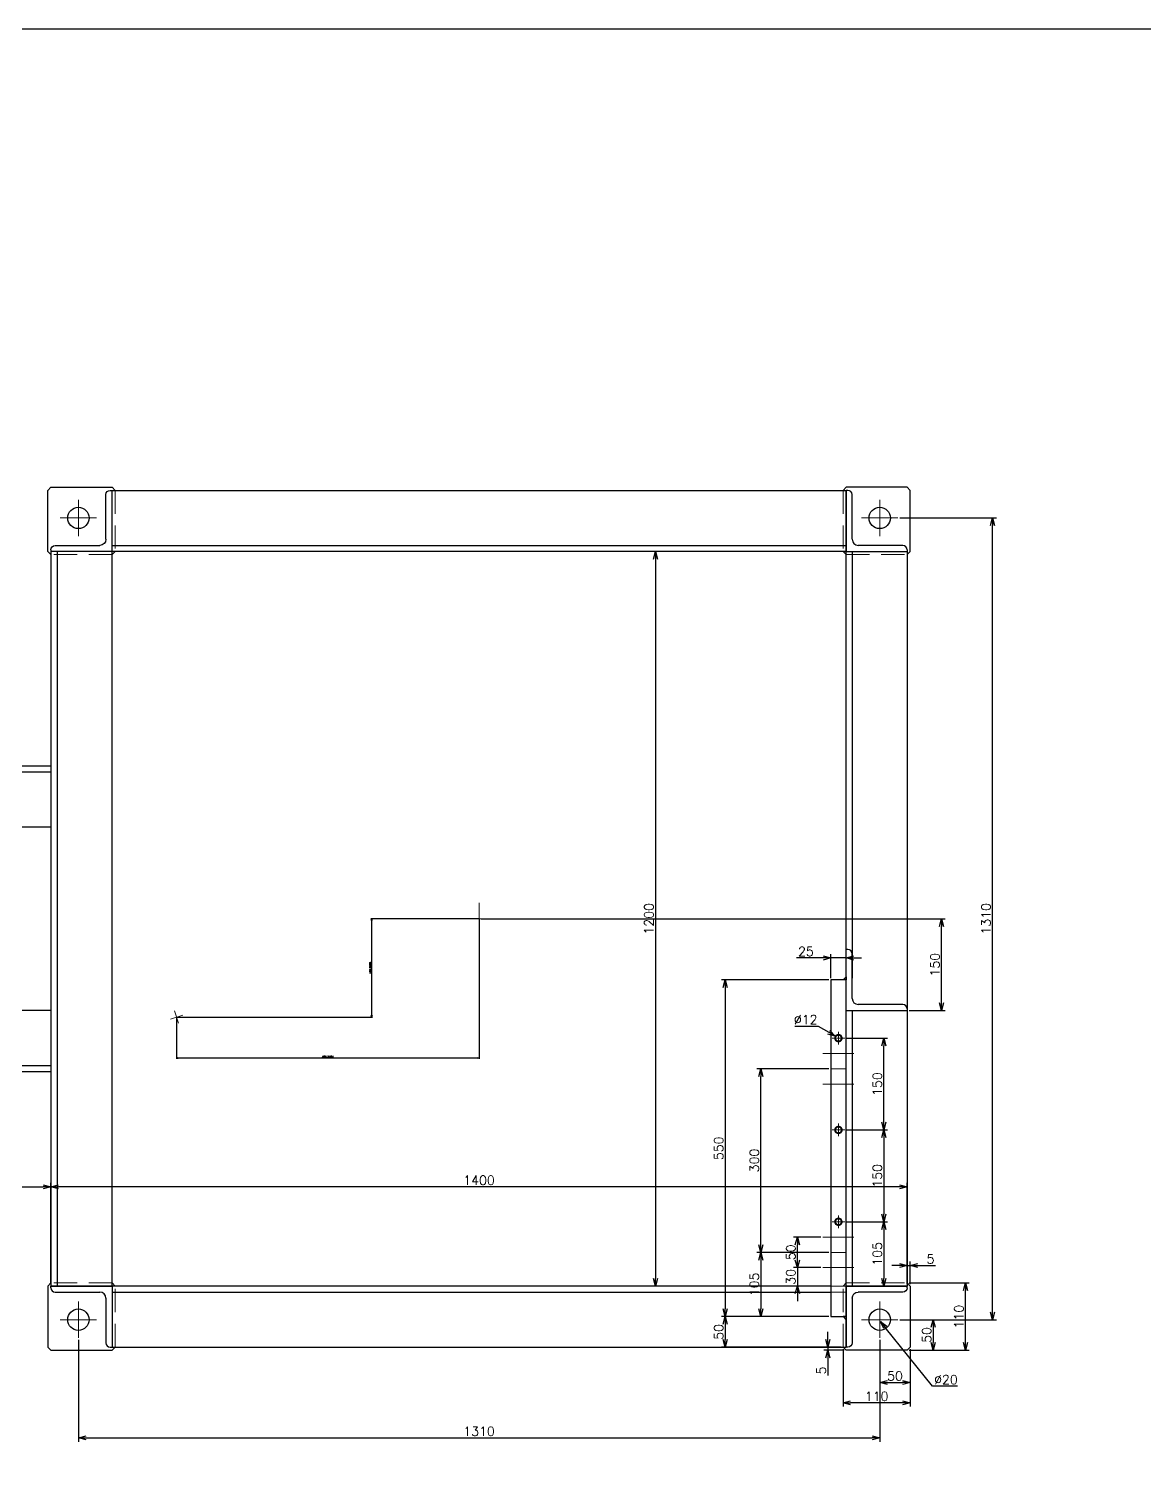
# Model space of a CAD drawing. Header units: millimetres. Extents: x -16130 to 36813, y -8099 to 27484.
# Drawn here: x -10730 to -8907, y 12528 to 14881 of the extents above; entities that cross this region are included whole.
import ezdxf

# ---------------------------------------------------------------- set-up
doc = ezdxf.new("R2010")
doc.units = ezdxf.units.MM
doc.header["$LTSCALE"] = 6
doc.header["$PDMODE"] = 99
doc.header["$PDSIZE"] = 1
doc.linetypes.add('CENTER2', pattern=[28.575, 19.05, -3.175, 3.175, -3.175])
doc.linetypes.add('HIDDEN', pattern=[9.525, 6.35, -3.175])
for name, color, linetype, lineweight in [('04_HIDDEN', 2, 'HIDDEN', 13), ('05_CENTER', 4, 'CENTER2', 13), ('08_DIM', 3, 'Continuous', 13)]:
    doc.layers.add(name, color=color, linetype=linetype, lineweight=lineweight)
doc.layers.add('10_DRAFT', color=8, linetype='Continuous', lineweight=0, plot=False)
doc.styles.add('KSS_TXT', font='txt.shx', dxfattribs={"bigfont": 'extfont2.shx'})
doc.dimstyles.new('KSS_DIM', dxfattribs={"dimtxt": 3, "dimasz": 2.5, "dimexe": 1.25, "dimexo": 0.625, "dimtad": 1, "dimdsep": 46, "dimtxsty": 'KSS_TXT', "dimblk": 'OPEN30', "dimcen": 0, "dimazin": 2, "dimtfac": 0.75, "dimtmove": 0, "dimatfit": 3, "dimldrblk": 'OPEN30', "dimfxl": 1, "dimtolj": 1, "dimarcsym": 0})
doc.dimstyles.new('KSS_DIM$3', dxfattribs={"dimtxt": 3, "dimasz": 2.5, "dimexe": 1.25, "dimexo": 0.625, "dimtad": 1, "dimtih": 1, "dimtoh": 1, "dimdsep": 46, "dimtxsty": 'KSS_TXT', "dimblk": 'OPEN30', "dimcen": 0, "dimazin": 2, "dimtfac": 0.75, "dimtofl": 0, "dimtmove": 0, "dimatfit": 3, "dimldrblk": 'OPEN30', "dimfxl": 1, "dimtolj": 1, "dimarcsym": 0})

# ---------------------------------------------------------------- blocks, each defined once
blk = doc.blocks.new('_Open30')
at = {"color": 0, "linetype": 'ByBlock', "lineweight": -2}
for p, q in [((-1, 0.27), (0, 0)), ((0, 0), (-1, -0.27)), ((0, 0), (-1, 0))]:
    blk.add_line(p, q, dxfattribs=at)
blk = doc.blocks.new('*D1737')
at = {"layer": '08_DIM', "color": 0, "lineweight": -2, "transparency": 16777216}
for p, q in [((-9339.3, 12738.9), (-9339.3, 12662.8)), ((-9289.3, 12723.7), (-9289.3, 12662.8)), ((-9326.8, 12669), (-9301.8, 12669))]:
    blk.add_line(p, q, dxfattribs=at)
at = {"layer": 'Defpoints', "color": 0, "transparency": 16777216}
for p in [(-9339.3, 12742.1), (-9289.3, 12726.8), (-9289.3, 12669)]:
    blk.add_point(p, dxfattribs=at)
at = {"layer": '08_DIM', "color": 0, "lineweight": -2, "transparency": 16777216, "xscale": 12.5, "yscale": 12.5, "zscale": 12.5, "rotation": 180}
blk.add_blockref('_Open30', (-9339.3, 12669), dxfattribs=at)
at = {"layer": '08_DIM', "color": 0, "lineweight": -2, "transparency": 16777216, "xscale": 12.5, "yscale": 12.5, "zscale": 12.5}
blk.add_blockref('_Open30', (-9289.3, 12669), dxfattribs=at)
at = {"layer": '08_DIM', "color": 0, "transparency": 16777216, "insert": (-9314.3, 12679.7), "char_height": 15, "attachment_point": 5, "style": 'KSS_TXT'}
blk.add_mtext('\\A1;50', dxfattribs=at)
blk = doc.blocks.new('*D1738')
at = {"layer": '08_DIM', "color": 0, "lineweight": -2, "transparency": 16777216}
for p, q in [((-9399.3, 12723.7), (-9399.3, 12629.7)), ((-9289.3, 12723.7), (-9289.3, 12629.7)), ((-9301.8, 12635.9), (-9386.8, 12635.9))]:
    blk.add_line(p, q, dxfattribs=at)
at = {"layer": 'Defpoints', "color": 0, "transparency": 16777216}
for p in [(-9399.3, 12726.8), (-9289.3, 12726.8), (-9399.3, 12635.9)]:
    blk.add_point(p, dxfattribs=at)
at = {"layer": '08_DIM', "color": 0, "lineweight": -2, "transparency": 16777216, "xscale": 12.5, "yscale": 12.5, "zscale": 12.5, "rotation": 180}
blk.add_blockref('_Open30', (-9399.3, 12635.9), dxfattribs=at)
at = {"layer": '08_DIM', "color": 0, "lineweight": -2, "transparency": 16777216, "xscale": 12.5, "yscale": 12.5, "zscale": 12.5}
blk.add_blockref('_Open30', (-9289.3, 12635.9), dxfattribs=at)
at = {"layer": '08_DIM', "color": 0, "transparency": 16777216, "insert": (-9344.3, 12646.5), "char_height": 15, "attachment_point": 5, "style": 'KSS_TXT'}
blk.add_mtext('\\A1;110', dxfattribs=at)
blk = doc.blocks.new('*D1739')
at = {"layer": '08_DIM', "color": 0, "lineweight": -2, "transparency": 16777216}
for p, q in [((-9306.4, 12771.8), (-9245.6, 12771.8)), ((-9251.9, 12759.3), (-9251.9, 12734.3)), ((-9291.1, 12721.8), (-9245.6, 12721.8))]:
    blk.add_line(p, q, dxfattribs=at)
at = {"layer": 'Defpoints', "color": 0, "transparency": 16777216}
for p in [(-9309.5, 12771.8), (-9294.3, 12721.8), (-9251.9, 12721.8)]:
    blk.add_point(p, dxfattribs=at)
at = {"layer": '08_DIM', "color": 0, "lineweight": -2, "transparency": 16777216, "xscale": 12.5, "yscale": 12.5, "zscale": 12.5}
for p, rotation in [((-9251.9, 12771.8), 90), ((-9251.9, 12721.8), 270)]:
    blk.add_blockref('_Open30', p, dxfattribs=dict(at, rotation=rotation))
at = {"layer": '08_DIM', "color": 0, "transparency": 16777216, "insert": (-9262.5, 12746.8), "char_height": 15, "attachment_point": 5, "rotation": 90, "style": 'KSS_TXT'}
blk.add_mtext('\\A1;50', dxfattribs=at)
blk = doc.blocks.new('*D1740')
at = {"layer": '08_DIM', "color": 0, "lineweight": -2, "transparency": 16777216}
for p, q in [((-9291.1, 12831.8), (-9192.9, 12831.8)), ((-9199.2, 12734.3), (-9199.2, 12819.3)), ((-9291.1, 12721.8), (-9192.9, 12721.8))]:
    blk.add_line(p, q, dxfattribs=at)
at = {"layer": 'Defpoints', "color": 0, "transparency": 16777216}
for p in [(-9294.3, 12831.8), (-9199.2, 12831.8), (-9294.3, 12721.8)]:
    blk.add_point(p, dxfattribs=at)
at = {"layer": '08_DIM', "color": 0, "lineweight": -2, "transparency": 16777216, "xscale": 12.5, "yscale": 12.5, "zscale": 12.5}
for p, rotation in [((-9199.2, 12831.8), 90), ((-9199.2, 12721.8), 270)]:
    blk.add_blockref('_Open30', p, dxfattribs=dict(at, rotation=rotation))
at = {"layer": '08_DIM', "color": 0, "transparency": 16777216, "insert": (-9209.8, 12776.8), "char_height": 15, "attachment_point": 5, "rotation": 90, "style": 'KSS_TXT'}
blk.add_mtext('\\A1;110', dxfattribs=at)
blk = doc.blocks.new('*D1741')
at = {"layer": '08_DIM', "color": 0, "lineweight": -2, "transparency": 16777216}
for p, q in [((-10649.3, 12738.9), (-10649.3, 12572.4)), ((-9339.3, 12738.9), (-9339.3, 12572.4)), ((-10636.8, 12578.6), (-9351.8, 12578.6))]:
    blk.add_line(p, q, dxfattribs=at)
at = {"layer": 'Defpoints', "color": 0, "transparency": 16777216}
for p in [(-10649.3, 12742.1), (-9339.3, 12742.1), (-9339.3, 12578.6)]:
    blk.add_point(p, dxfattribs=at)
at = {"layer": '08_DIM', "color": 0, "lineweight": -2, "transparency": 16777216, "xscale": 12.5, "yscale": 12.5, "zscale": 12.5, "rotation": 180}
blk.add_blockref('_Open30', (-10649.3, 12578.6), dxfattribs=at)
at = {"layer": '08_DIM', "color": 0, "lineweight": -2, "transparency": 16777216, "xscale": 12.5, "yscale": 12.5, "zscale": 12.5}
blk.add_blockref('_Open30', (-9339.3, 12578.6), dxfattribs=at)
at = {"layer": '08_DIM', "color": 0, "transparency": 16777216, "insert": (-9994.3, 12589.3), "char_height": 15, "attachment_point": 5, "style": 'KSS_TXT'}
blk.add_mtext('\\A1;1310', dxfattribs=at)
blk = doc.blocks.new('*D1742')
at = {"layer": '08_DIM', "color": 0, "lineweight": -2, "transparency": 16777216}
for p, q in [((-9306.4, 14081.8), (-9148.5, 14081.8)), ((-9154.8, 12784.3), (-9154.8, 14069.3)), ((-9306.4, 12771.8), (-9148.5, 12771.8))]:
    blk.add_line(p, q, dxfattribs=at)
at = {"layer": 'Defpoints', "color": 0, "transparency": 16777216}
for p in [(-9309.5, 14081.8), (-9154.8, 14081.8), (-9309.5, 12771.8)]:
    blk.add_point(p, dxfattribs=at)
at = {"layer": '08_DIM', "color": 0, "lineweight": -2, "transparency": 16777216, "xscale": 12.5, "yscale": 12.5, "zscale": 12.5}
for p, rotation in [((-9154.8, 14081.8), 90), ((-9154.8, 12771.8), 270)]:
    blk.add_blockref('_Open30', p, dxfattribs=dict(at, rotation=rotation))
at = {"layer": '08_DIM', "color": 0, "transparency": 16777216, "insert": (-9165.4, 13426.8), "char_height": 15, "attachment_point": 5, "rotation": 90, "style": 'KSS_TXT'}
blk.add_mtext('\\A1;1310', dxfattribs=at)
blk = doc.blocks.new('*D1743')
at = {"layer": '08_DIM', "color": 0, "lineweight": -2, "transparency": 16777216}
for p, q in [((-9253.2, 12663.2), (-9330.2, 12759.2)), ((-9211.9, 12663.2), (-9253.2, 12663.2))]:
    blk.add_line(p, q, dxfattribs=at)
at = {"layer": 'Defpoints', "color": 0, "transparency": 16777216}
for p in [(-9350.5, 12784.6), (-9338, 12769)]:
    blk.add_point(p, dxfattribs=at)
at = {"layer": '08_DIM', "color": 0, "lineweight": -2, "transparency": 16777216, "xscale": 12.5, "yscale": 12.5, "zscale": 12.5, "rotation": 128.7255311694935}
blk.add_blockref('_Open30', (-9338, 12769), dxfattribs=at)
at = {"layer": '08_DIM', "color": 0, "transparency": 16777216, "insert": (-9231, 12673.8), "char_height": 15, "attachment_point": 5, "style": 'KSS_TXT'}
blk.add_mtext('\\A1;%%C20', dxfattribs=at)
blk = doc.blocks.new('*D1746')
at = {"layer": '08_DIM', "color": 0, "lineweight": -2, "transparency": 16777216}
for p, q in [((-9306.8, 12860.3), (-9319.3, 12860.3)), ((-9294.3, 12834.9), (-9294.3, 12866.6)), ((-9294.3, 12860.3), (-9289.3, 12860.3)), ((-9289.3, 12829.9), (-9289.3, 12866.6)), ((-9276.8, 12860.3), (-9248, 12860.3))]:
    blk.add_line(p, q, dxfattribs=at)
at = {"layer": 'Defpoints', "color": 0, "transparency": 16777216}
for p in [(-9289.3, 12860.3), (-9294.3, 12831.8), (-9289.3, 12826.8)]:
    blk.add_point(p, dxfattribs=at)
at = {"layer": '08_DIM', "color": 0, "lineweight": -2, "transparency": 16777216, "xscale": 12.5, "yscale": 12.5, "zscale": 12.5}
blk.add_blockref('_Open30', (-9294.3, 12860.3), dxfattribs=at)
at = {"layer": '08_DIM', "color": 0, "lineweight": -2, "transparency": 16777216, "xscale": 12.5, "yscale": 12.5, "zscale": 12.5, "rotation": 180}
blk.add_blockref('_Open30', (-9289.3, 12860.3), dxfattribs=at)
at = {"layer": '08_DIM', "color": 0, "transparency": 16777216, "insert": (-9256.1, 12871), "char_height": 15, "attachment_point": 5, "style": 'KSS_TXT'}
blk.add_mtext('\\A1;5', dxfattribs=at)
blk = doc.blocks.new('*D1747')
at = {"layer": '08_DIM', "color": 0, "lineweight": -2, "transparency": 16777216}
for p, q in [((-9424.2, 12739.3), (-9424.2, 12751.8)), ((-9402.4, 12726.8), (-9430.5, 12726.8)), ((-9397.4, 12721.8), (-9430.5, 12721.8)), ((-9424.2, 12726.8), (-9424.2, 12721.8)), ((-9424.2, 12709.3), (-9424.2, 12680.5))]:
    blk.add_line(p, q, dxfattribs=at)
at = {"layer": 'Defpoints', "color": 0, "transparency": 16777216}
for p in [(-9424.2, 12721.8), (-9399.3, 12726.8), (-9394.3, 12721.8)]:
    blk.add_point(p, dxfattribs=at)
at = {"layer": '08_DIM', "color": 0, "lineweight": -2, "transparency": 16777216, "xscale": 12.5, "yscale": 12.5, "zscale": 12.5}
for p, rotation in [((-9424.2, 12726.8), 270), ((-9424.2, 12721.8), 90)]:
    blk.add_blockref('_Open30', p, dxfattribs=dict(at, rotation=rotation))
at = {"layer": '08_DIM', "color": 0, "transparency": 16777216, "insert": (-9434.9, 12688.7), "char_height": 15, "attachment_point": 5, "rotation": 90, "style": 'KSS_TXT'}
blk.add_mtext('\\A1;5', dxfattribs=at)
blk = doc.blocks.new('*D1788')
at = {"layer": '08_DIM', "color": 0, "lineweight": -2, "transparency": 16777216}
for p, q in [((-10694.3, 12829.9), (-10694.3, 12995.3)), ((-9294.3, 12829.9), (-9294.3, 12995.3)), ((-9306.8, 12989), (-10681.8, 12989))]:
    blk.add_line(p, q, dxfattribs=at)
at = {"layer": 'Defpoints', "color": 0, "transparency": 16777216}
for p in [(-10694.3, 12989), (-10694.3, 12826.8), (-9294.3, 12826.8)]:
    blk.add_point(p, dxfattribs=at)
at = {"layer": '08_DIM', "color": 0, "lineweight": -2, "transparency": 16777216, "xscale": 12.5, "yscale": 12.5, "zscale": 12.5, "rotation": 180}
blk.add_blockref('_Open30', (-10694.3, 12989), dxfattribs=at)
at = {"layer": '08_DIM', "color": 0, "lineweight": -2, "transparency": 16777216, "xscale": 12.5, "yscale": 12.5, "zscale": 12.5}
blk.add_blockref('_Open30', (-9294.3, 12989), dxfattribs=at)
at = {"layer": '08_DIM', "color": 0, "transparency": 16777216, "insert": (-9994.3, 12999.7), "char_height": 15, "attachment_point": 5, "style": 'KSS_TXT'}
blk.add_mtext('\\A1;1400', dxfattribs=at)
blk = doc.blocks.new('*D1789')
at = {"layer": '08_DIM', "color": 0, "lineweight": -2, "transparency": 16777216}
for p, q in [((-9553.2, 14026.8), (-9712.3, 14026.8)), ((-9706, 14014.3), (-9706, 12839.3)), ((-9553.2, 12826.8), (-9712.3, 12826.8))]:
    blk.add_line(p, q, dxfattribs=at)
at = {"layer": 'Defpoints', "color": 0, "transparency": 16777216}
for p in [(-9550.1, 14026.8), (-9706, 12826.8), (-9550.1, 12826.8)]:
    blk.add_point(p, dxfattribs=at)
at = {"layer": '08_DIM', "color": 0, "lineweight": -2, "transparency": 16777216, "xscale": 12.5, "yscale": 12.5, "zscale": 12.5}
for p, rotation in [((-9706, 14026.8), 90), ((-9706, 12826.8), 270)]:
    blk.add_blockref('_Open30', p, dxfattribs=dict(at, rotation=rotation))
at = {"layer": '08_DIM', "color": 0, "transparency": 16777216, "insert": (-9716.6, 13426.8), "char_height": 15, "attachment_point": 5, "rotation": 90, "style": 'KSS_TXT'}
blk.add_mtext('\\A1;1200', dxfattribs=at)
blk = doc.blocks.new('A$C2B834F33_1_1')
at = {"color": 0}
for p, q in [((0, 0), (-100, 0)), ((-100, -3), (-100, 0)), ((0, 0), (0, -100)), ((-93, -10), (-20, -10)), ((-10, -20), (-10, -93)), ((-3, -100), (0, -100))]:
    blk.add_line(p, q, dxfattribs=at)
for centre, radius, start, end in [((-93, -3), 7, 180, 270), ((-20, -20), 10, 0, 90), ((-3, -93), 7, 180, 270)]:
    blk.add_arc(centre, radius, start, end, dxfattribs=at)
blk = doc.blocks.new('M12Tz_1_1_1')
at = {"color": 0}
for radius in [6, 4.75]:
    blk.add_circle((0, 0), radius, dxfattribs=at)
at = {"layer": '05_CENTER'}
for p, q in [((10.3, 0), (-10.3, 0)), ((0, -10.3), (0, 10.3))]:
    blk.add_line(p, q, dxfattribs=at)
blk = doc.blocks.new('A$C44AE2DE1_1_1')
for p, q in [((-705, 700), (-700, 705)), ((-705, 600), (-705, 700)), ((-700, 705), (-600, 705)), ((-600, 705), (-595, 700)), ((600, 705), (595, 700)), ((700, 705), (600, 705)), ((705, 700), (700, 705)), ((705, 600), (705, 700)), ((-700, 595), (-705, 600)), ((-595, 600), (-600, 595)), ((595, 600), (600, 595)), ((700, 595), (705, 600)), ((-700, -595), (-705, -600)), ((-705, -600), (-705, -700)), ((-595, -600), (-600, -595)), ((700, -595), (705, -600)), ((705, -600), (705, -700)), ((-705, -700), (-700, -705)), ((-700, -705), (-600, -705)), ((-600, -705), (-595, -700)), ((600, -705), (595, -700)), ((700, -705), (600, -705)), ((705, -700), (700, -705))]:
    blk.add_line(p, q)
at = {"color": 0}
for p, q in [((-690, 600), (-690, -600)), ((-600, 610), (600, 610)), ((610, 600), (610, -97)), ((-2040, -240), (-2040, 240)), ((-2040, 240), (-700, 240)), ((-1950, -150), (-1950, 150)), ((-1950, 150), (-700, 150)), ((-2055, 50), (-2050, 55)), ((-2055, -50), (-2055, 50)), ((-1950, 55), (-1945, 50)), ((-1945, 50), (-1945, -50)), ((-2050, -55), (-2055, -50)), ((-1945, -50), (-1950, -55)), ((-700, -150), (-1950, -150)), ((610, -150), (610, -600)), ((-700, -240), (-2040, -240)), ((-600, -610), (575, -610))]:
    blk.add_line(p, q, dxfattribs=at)
for points in [[(-600, 700), (600, 700), (600, 600), (-600, 600)], [(-600, 600), (-700, 600), (-700, -600), (-600, -600)], [(600, 600), (700, 600), (700, -600), (600, -600)], [(-700, -250), (-2050, -250), (-2050, 250), (-700, 250)], [(575, -650), (600, -650), (600, -100), (575, -100)]]:
    blk.add_lwpolyline(points, close=True, dxfattribs=at)
at = {"color": 3}
for points in [[(600, -100), (595, -100), (600, -95), (600, -95)], [(600, -650), (595, -650), (600, -655), (600, -655)]]:
    blk.add_lwpolyline(points, close=True, dxfattribs=at)
at = {"color": 0}
blk.add_lwpolyline([(575, -600), (-600, -600), (-600, -700), (600, -700), (600, -600), (600, -600)], dxfattribs=at)
for centre in [(-655, 655), (655, 655), (-1995, 0), (-655, -655), (655, -655)]:
    blk.add_circle(centre, 17.5, dxfattribs=at)
at = {"layer": '04_HIDDEN'}
for p, q in [((-595, 700), (-595, 600)), ((595, 700), (595, 600)), ((-600, 595), (-700, 595)), ((600, 595), (700, 595)), ((-2050, 55), (-1950, 55)), ((-1950, -55), (-2050, -55)), ((-600, -595), (-700, -595)), ((-595, -700), (-595, -600)), ((575, -600), (600, -600)), ((575, -610), (600, -610)), ((595, -600), (600, -595)), ((595, -700), (595, -600)), ((600, -595), (700, -595))]:
    blk.add_line(p, q, dxfattribs=at)
at = {"layer": '05_CENTER'}
for p, q in [((-655, 625.3), (-655, 684.7)), ((655, 625.3), (655, 684.7)), ((-684.7, 655), (-625.3, 655)), ((684.7, 655), (625.3, 655)), ((-1995, -29.7), (-1995, 29.7)), ((-1965.3, 0), (-2024.7, 0)), ((562, -220), (612.9, -220)), ((562, -270), (612.9, -270)), ((562, -520), (612.9, -520)), ((562, -570), (612.9, -570)), ((-655, -625.3), (-655, -684.7)), ((655, -625.3), (655, -684.7)), ((-684.7, -655), (-625.3, -655)), ((684.7, -655), (625.3, -655))]:
    blk.add_line(p, q, dxfattribs=at)
at = {"layer": '10_DRAFT'}
for p, q in [((0, -26), (0, 26)), ((26, 0), (-26, 0)), ((-504.7, -164), (-484.4, -157.4)), ((-491.3, -170.8), (-497.8, -150.5)), ((575, -245), (600, -245)), ((575, -545), (600, -545))]:
    blk.add_line(p, q, dxfattribs=at)
at = {"xscale": -1, "rotation": 180}
blk.add_blockref('A$C2B834F33_1_1', (-600, 600), dxfattribs=at)
at = {"rotation": 180}
for p in [(600, 600), (600, -150)]:
    blk.add_blockref('A$C2B834F33_1_1', p, dxfattribs=at)
blk.add_blockref('A$C2B834F33_1_1', (-600, -600))
at = {"xscale": -1}
blk.add_blockref('A$C2B834F33_1_1', (600, -600), dxfattribs=at)
at = {"layer": '04_HIDDEN', "rotation": 180}
for p in [(587.5, -195), (587.5, -345), (587.5, -495)]:
    blk.add_blockref('M12Tz_1_1_1', p, dxfattribs=at)
blk = doc.blocks.new('*D1790')
at = {"layer": '08_DIM', "color": 0, "lineweight": -2, "transparency": 16777216}
for p, q in [((-12044.3, 13173.7), (-12044.3, 12982.8)), ((-10694.3, 12829.9), (-10694.3, 12995.3)), ((-12031.8, 12989), (-10706.8, 12989))]:
    blk.add_line(p, q, dxfattribs=at)
at = {"layer": 'Defpoints', "color": 0, "transparency": 16777216}
for p in [(-12044.3, 13176.8), (-10694.3, 12989), (-10694.3, 12826.8)]:
    blk.add_point(p, dxfattribs=at)
at = {"layer": '08_DIM', "color": 0, "lineweight": -2, "transparency": 16777216, "xscale": 12.5, "yscale": 12.5, "zscale": 12.5, "rotation": 180}
blk.add_blockref('_Open30', (-12044.3, 12989), dxfattribs=at)
at = {"layer": '08_DIM', "color": 0, "lineweight": -2, "transparency": 16777216, "xscale": 12.5, "yscale": 12.5, "zscale": 12.5}
blk.add_blockref('_Open30', (-10694.3, 12989), dxfattribs=at)
at = {"layer": '08_DIM', "color": 0, "transparency": 16777216, "insert": (-11369.3, 12999.7), "char_height": 15, "attachment_point": 5, "style": 'KSS_TXT'}
blk.add_mtext('\\A1;1350', dxfattribs=at)
blk = doc.blocks.new('*D1791')
at = {"layer": '08_DIM', "color": 0, "lineweight": -2, "transparency": 16777216}
for p, q in [((-9419.3, 13329.9), (-9419.3, 13369)), ((-9394.3, 13360.4), (-9394.3, 13369)), ((-9431.8, 13362.8), (-9475.5, 13362.8)), ((-9394.3, 13362.8), (-9419.3, 13362.8)), ((-9381.8, 13362.8), (-9369.3, 13362.8))]:
    blk.add_line(p, q, dxfattribs=at)
at = {"layer": 'Defpoints', "color": 0, "transparency": 16777216}
for p in [(-9419.3, 13362.8), (-9394.3, 13357.3), (-9419.3, 13326.8)]:
    blk.add_point(p, dxfattribs=at)
at = {"layer": '08_DIM', "color": 0, "lineweight": -2, "transparency": 16777216, "xscale": 12.5, "yscale": 12.5, "zscale": 12.5}
blk.add_blockref('_Open30', (-9419.3, 13362.8), dxfattribs=at)
at = {"layer": '08_DIM', "color": 0, "lineweight": -2, "transparency": 16777216, "xscale": 12.5, "yscale": 12.5, "zscale": 12.5, "rotation": 180}
blk.add_blockref('_Open30', (-9394.3, 13362.8), dxfattribs=at)
at = {"layer": '08_DIM', "color": 0, "transparency": 16777216, "insert": (-9459.9, 13373.4), "char_height": 15, "attachment_point": 5, "style": 'KSS_TXT'}
blk.add_mtext('\\A1;25', dxfattribs=at)
blk = doc.blocks.new('*D1792')
at = {"layer": '08_DIM', "color": 0, "lineweight": -2, "transparency": 16777216}
for p, q in [((-9422.4, 13326.8), (-9598.1, 13326.8)), ((-9591.8, 13314.3), (-9591.8, 12789.3)), ((-9422.4, 12776.8), (-9598.1, 12776.8))]:
    blk.add_line(p, q, dxfattribs=at)
at = {"layer": 'Defpoints', "color": 0, "transparency": 16777216}
for p in [(-9419.3, 13326.8), (-9591.8, 12776.8), (-9419.3, 12776.8)]:
    blk.add_point(p, dxfattribs=at)
at = {"layer": '08_DIM', "color": 0, "lineweight": -2, "transparency": 16777216, "xscale": 12.5, "yscale": 12.5, "zscale": 12.5}
for p, rotation in [((-9591.8, 13326.8), 90), ((-9591.8, 12776.8), 270)]:
    blk.add_blockref('_Open30', p, dxfattribs=dict(at, rotation=rotation))
at = {"layer": '08_DIM', "color": 0, "transparency": 16777216, "insert": (-9602.5, 13051.8), "char_height": 15, "attachment_point": 5, "rotation": 90, "style": 'KSS_TXT'}
blk.add_mtext('\\A1;550', dxfattribs=at)
blk = doc.blocks.new('*D1793')
at = {"layer": '08_DIM', "color": 0, "lineweight": -2, "transparency": 16777216}
for p, q in [((-9422.4, 12776.8), (-9598.1, 12776.8)), ((-9591.8, 12764.3), (-9591.8, 12739.3)), ((-9422.4, 12726.8), (-9598.1, 12726.8))]:
    blk.add_line(p, q, dxfattribs=at)
at = {"layer": 'Defpoints', "color": 0, "transparency": 16777216}
for p in [(-9419.3, 12776.8), (-9591.8, 12726.8), (-9419.3, 12726.8)]:
    blk.add_point(p, dxfattribs=at)
at = {"layer": '08_DIM', "color": 0, "lineweight": -2, "transparency": 16777216, "xscale": 12.5, "yscale": 12.5, "zscale": 12.5}
for p, rotation in [((-9591.8, 12776.8), 90), ((-9591.8, 12726.8), 270)]:
    blk.add_blockref('_Open30', p, dxfattribs=dict(at, rotation=rotation))
at = {"layer": '08_DIM', "color": 0, "transparency": 16777216, "insert": (-9602.5, 12751.8), "char_height": 15, "attachment_point": 5, "rotation": 90, "style": 'KSS_TXT'}
blk.add_mtext('\\A1;50', dxfattribs=at)
blk = doc.blocks.new('*D1794')
at = {"layer": '08_DIM', "color": 0, "lineweight": -2, "transparency": 16777216}
for p, q in [((-9393.3, 13081.8), (-9326.4, 13081.8)), ((-9332.7, 13069.3), (-9332.7, 12944.3)), ((-9393.3, 12931.8), (-9326.4, 12931.8))]:
    blk.add_line(p, q, dxfattribs=at)
at = {"layer": 'Defpoints', "color": 0, "transparency": 16777216}
for p in [(-9396.4, 13081.8), (-9396.4, 12931.8), (-9332.7, 12931.8)]:
    blk.add_point(p, dxfattribs=at)
at = {"layer": '08_DIM', "color": 0, "lineweight": -2, "transparency": 16777216, "xscale": 12.5, "yscale": 12.5, "zscale": 12.5}
for p, rotation in [((-9332.7, 13081.8), 90), ((-9332.7, 12931.8), 270)]:
    blk.add_blockref('_Open30', p, dxfattribs=dict(at, rotation=rotation))
at = {"layer": '08_DIM', "color": 0, "transparency": 16777216, "insert": (-9343.3, 13006.8), "char_height": 15, "attachment_point": 5, "rotation": 90, "style": 'KSS_TXT'}
blk.add_mtext('\\A1;150', dxfattribs=at)
blk = doc.blocks.new('*D1795')
at = {"layer": '08_DIM', "color": 0, "lineweight": -2, "transparency": 16777216}
for p, q in [((-9422.4, 12881.8), (-9540, 12881.8)), ((-9533.7, 12869.3), (-9533.7, 12789.3)), ((-9422.4, 12776.8), (-9540, 12776.8))]:
    blk.add_line(p, q, dxfattribs=at)
at = {"layer": 'Defpoints', "color": 0, "transparency": 16777216}
for p in [(-9419.3, 12881.8), (-9533.7, 12776.8), (-9419.3, 12776.8)]:
    blk.add_point(p, dxfattribs=at)
at = {"layer": '08_DIM', "color": 0, "lineweight": -2, "transparency": 16777216, "xscale": 12.5, "yscale": 12.5, "zscale": 12.5}
for p, rotation in [((-9533.7, 12881.8), 90), ((-9533.7, 12776.8), 270)]:
    blk.add_blockref('_Open30', p, dxfattribs=dict(at, rotation=rotation))
at = {"layer": '08_DIM', "color": 0, "transparency": 16777216, "insert": (-9544.3, 12829.3), "char_height": 15, "attachment_point": 5, "rotation": 90, "style": 'KSS_TXT'}
blk.add_mtext('\\A1;105', dxfattribs=at)
blk = doc.blocks.new('*D1809')
at = {"layer": '08_DIM', "color": 0, "lineweight": -2, "transparency": 16777216}
for p, q in [((-9393.3, 13231.8), (-9326.4, 13231.8)), ((-9332.7, 13094.3), (-9332.7, 13219.3)), ((-9393.3, 13081.8), (-9326.4, 13081.8))]:
    blk.add_line(p, q, dxfattribs=at)
at = {"layer": 'Defpoints', "color": 0, "transparency": 16777216}
for p in [(-9396.4, 13231.8), (-9332.7, 13231.8), (-9396.4, 13081.8)]:
    blk.add_point(p, dxfattribs=at)
at = {"layer": '08_DIM', "color": 0, "lineweight": -2, "transparency": 16777216, "xscale": 12.5, "yscale": 12.5, "zscale": 12.5}
for p, rotation in [((-9332.7, 13231.8), 90), ((-9332.7, 13081.8), 270)]:
    blk.add_blockref('_Open30', p, dxfattribs=dict(at, rotation=rotation))
at = {"layer": '08_DIM', "color": 0, "transparency": 16777216, "insert": (-9343.3, 13156.8), "char_height": 15, "attachment_point": 5, "rotation": 90, "style": 'KSS_TXT'}
blk.add_mtext('\\A1;150', dxfattribs=at)
blk = doc.blocks.new('*D1929')
at = {"layer": '08_DIM', "color": 0, "lineweight": -2, "transparency": 16777216}
for p, q in [((-9473.9, 12869.3), (-9473.9, 12881.8)), ((-9435.4, 12856.8), (-9480.2, 12856.8)), ((-9473.9, 12856.8), (-9473.9, 12826.8)), ((-9435.4, 12826.8), (-9480.2, 12826.8)), ((-9473.9, 12814.3), (-9473.9, 12801.8))]:
    blk.add_line(p, q, dxfattribs=at)
at = {"layer": 'Defpoints', "color": 0, "transparency": 16777216}
for p in [(-9432.3, 12856.8), (-9473.9, 12826.8), (-9432.3, 12826.8)]:
    blk.add_point(p, dxfattribs=at)
at = {"layer": '08_DIM', "color": 0, "lineweight": -2, "transparency": 16777216, "xscale": 12.5, "yscale": 12.5, "zscale": 12.5}
for p, rotation in [((-9473.9, 12856.8), 270), ((-9473.9, 12826.8), 90)]:
    blk.add_blockref('_Open30', p, dxfattribs=dict(at, rotation=rotation))
at = {"layer": '08_DIM', "color": 0, "transparency": 16777216, "insert": (-9484.6, 12841.8), "char_height": 15, "attachment_point": 5, "rotation": 90, "style": 'KSS_TXT'}
blk.add_mtext('\\A1;30', dxfattribs=at)
blk = doc.blocks.new('*D1930')
at = {"layer": '08_DIM', "color": 0, "lineweight": -2, "transparency": 16777216}
for p, q in [((-9435.4, 12906.8), (-9480.2, 12906.8)), ((-9473.9, 12869.3), (-9473.9, 12894.3)), ((-9435.4, 12856.8), (-9480.2, 12856.8))]:
    blk.add_line(p, q, dxfattribs=at)
at = {"layer": 'Defpoints', "color": 0, "transparency": 16777216}
for p in [(-9473.9, 12906.8), (-9432.3, 12906.8), (-9432.3, 12856.8)]:
    blk.add_point(p, dxfattribs=at)
at = {"layer": '08_DIM', "color": 0, "lineweight": -2, "transparency": 16777216, "xscale": 12.5, "yscale": 12.5, "zscale": 12.5}
for p, rotation in [((-9473.9, 12906.8), 90), ((-9473.9, 12856.8), 270)]:
    blk.add_blockref('_Open30', p, dxfattribs=dict(at, rotation=rotation))
at = {"layer": '08_DIM', "color": 0, "transparency": 16777216, "insert": (-9484.6, 12881.8), "char_height": 15, "attachment_point": 5, "rotation": 90, "style": 'KSS_TXT'}
blk.add_mtext('\\A1;50', dxfattribs=at)
blk = doc.blocks.new('*D1931')
at = {"layer": '08_DIM', "color": 0, "lineweight": -2, "transparency": 16777216}
for p, q in [((-9393.3, 12931.8), (-9326.4, 12931.8)), ((-9332.7, 12919.3), (-9332.7, 12839.3)), ((-9381.1, 12826.8), (-9326.4, 12826.8))]:
    blk.add_line(p, q, dxfattribs=at)
at = {"layer": 'Defpoints', "color": 0, "transparency": 16777216}
for p in [(-9396.4, 12931.8), (-9384.3, 12826.8), (-9332.7, 12826.8)]:
    blk.add_point(p, dxfattribs=at)
at = {"layer": '08_DIM', "color": 0, "lineweight": -2, "transparency": 16777216, "xscale": 12.5, "yscale": 12.5, "zscale": 12.5}
for p, rotation in [((-9332.7, 12931.8), 90), ((-9332.7, 12826.8), 270)]:
    blk.add_blockref('_Open30', p, dxfattribs=dict(at, rotation=rotation))
at = {"layer": '08_DIM', "color": 0, "transparency": 16777216, "insert": (-9343.3, 12879.3), "char_height": 15, "attachment_point": 5, "rotation": 90, "style": 'KSS_TXT'}
blk.add_mtext('\\A1;105', dxfattribs=at)
blk = doc.blocks.new('*D1932')
at = {"layer": '08_DIM', "color": 0, "lineweight": -2, "transparency": 16777216}
for p, q in [((-9422.4, 13181.8), (-9540, 13181.8)), ((-9533.7, 12894.3), (-9533.7, 13169.3)), ((-9422.4, 12881.8), (-9540, 12881.8))]:
    blk.add_line(p, q, dxfattribs=at)
at = {"layer": 'Defpoints', "color": 0, "transparency": 16777216}
for p in [(-9533.7, 13181.8), (-9419.3, 13181.8), (-9419.3, 12881.8)]:
    blk.add_point(p, dxfattribs=at)
at = {"layer": '08_DIM', "color": 0, "lineweight": -2, "transparency": 16777216, "xscale": 12.5, "yscale": 12.5, "zscale": 12.5}
for p, rotation in [((-9533.7, 13181.8), 90), ((-9533.7, 12881.8), 270)]:
    blk.add_blockref('_Open30', p, dxfattribs=dict(at, rotation=rotation))
at = {"layer": '08_DIM', "color": 0, "transparency": 16777216, "insert": (-9544.3, 13031.8), "char_height": 15, "attachment_point": 5, "rotation": 90, "style": 'KSS_TXT'}
blk.add_mtext('\\A1;300', dxfattribs=at)
blk = doc.blocks.new('*D1933')
at = {"layer": '08_DIM', "color": 0, "lineweight": -2, "transparency": 16777216}
for p, q in [((-9477.8, 13251.4), (-9439.7, 13251.4)), ((-9439.7, 13251.4), (-9422.7, 13241.3))]:
    blk.add_line(p, q, dxfattribs=at)
at = {"layer": 'Defpoints', "color": 0, "transparency": 16777216}
for p in [(-9411.9, 13234.9), (-9401.6, 13228.7)]:
    blk.add_point(p, dxfattribs=at)
at = {"layer": '08_DIM', "color": 0, "lineweight": -2, "transparency": 16777216, "xscale": 12.5, "yscale": 12.5, "zscale": 12.5, "rotation": 329.2236501388593}
blk.add_blockref('_Open30', (-9411.9, 13234.9), dxfattribs=at)
at = {"layer": '08_DIM', "color": 0, "transparency": 16777216, "insert": (-9460.3, 13262), "char_height": 15, "attachment_point": 5, "style": 'KSS_TXT'}
blk.add_mtext('\\A1;%%C12', dxfattribs=at)
blk = doc.blocks.new('*D1961')
at = {"layer": '08_DIM', "color": 0, "lineweight": -2, "transparency": 16777216}
for p, q in [((-9991.1, 13426.8), (-9232.1, 13426.8)), ((-9238.3, 13289.3), (-9238.3, 13414.3)), ((-9291.1, 13276.8), (-9232.1, 13276.8))]:
    blk.add_line(p, q, dxfattribs=at)
at = {"layer": 'Defpoints', "color": 0, "transparency": 16777216}
for p in [(-9994.3, 13426.8), (-9238.3, 13426.8), (-9294.3, 13276.8)]:
    blk.add_point(p, dxfattribs=at)
at = {"layer": '08_DIM', "color": 0, "lineweight": -2, "transparency": 16777216, "xscale": 12.5, "yscale": 12.5, "zscale": 12.5}
for p, rotation in [((-9238.3, 13426.8), 90), ((-9238.3, 13276.8), 270)]:
    blk.add_blockref('_Open30', p, dxfattribs=dict(at, rotation=rotation))
at = {"layer": '08_DIM', "color": 0, "transparency": 16777216, "insert": (-9249, 13351.8), "char_height": 15, "attachment_point": 5, "rotation": 90, "style": 'KSS_TXT'}
blk.add_mtext('\\A1;150', dxfattribs=at)
blk = doc.blocks.new('*D3916')
at = {"layer": '08_DIM', "color": 0, "lineweight": -2, "transparency": 16777216}
for p, q in [((-9994.3, 13426.2), (-9994.3, 13198)), ((-10488.8, 13265.5), (-10488.8, 13198)), ((-9996.8, 13199.3), (-10486.3, 13199.3))]:
    blk.add_line(p, q, dxfattribs=at)
at = {"layer": 'Defpoints', "color": 0, "transparency": 16777216}
for p in [(-9994.3, 13426.8), (-10488.8, 13266.1), (-10488.8, 13199.3)]:
    blk.add_point(p, dxfattribs=at)
at = {"layer": '08_DIM', "color": 0, "lineweight": -2, "transparency": 16777216, "xscale": 2.5, "yscale": 2.5, "zscale": 2.5, "rotation": 180}
blk.add_blockref('_Open30', (-10488.8, 13199.3), dxfattribs=at)
at = {"layer": '08_DIM', "color": 0, "lineweight": -2, "transparency": 16777216, "xscale": 2.5, "yscale": 2.5, "zscale": 2.5}
blk.add_blockref('_Open30', (-9994.3, 13199.3), dxfattribs=at)
at = {"layer": '08_DIM', "color": 0, "transparency": 16777216, "insert": (-10241.5, 13201.4), "char_height": 3, "attachment_point": 5, "style": 'KSS_TXT'}
blk.add_mtext('\\A1;494.5494', dxfattribs=at)
blk = doc.blocks.new('*D3917')
at = {"layer": '08_DIM', "color": 0, "lineweight": -2, "transparency": 16777216}
for p, q in [((-9994.9, 13426.8), (-10171.1, 13426.8)), ((-10169.9, 13424.3), (-10169.9, 13268.6)), ((-10488.2, 13266.1), (-10168.6, 13266.1))]:
    blk.add_line(p, q, dxfattribs=at)
at = {"layer": 'Defpoints', "color": 0, "transparency": 16777216}
for p in [(-9994.3, 13426.8), (-10488.8, 13266.1), (-10169.9, 13266.1)]:
    blk.add_point(p, dxfattribs=at)
at = {"layer": '08_DIM', "color": 0, "lineweight": -2, "transparency": 16777216, "xscale": 2.5, "yscale": 2.5, "zscale": 2.5}
for p, rotation in [((-10169.9, 13426.8), 90), ((-10169.9, 13266.1), 270)]:
    blk.add_blockref('_Open30', p, dxfattribs=dict(at, rotation=rotation))
at = {"layer": '08_DIM', "color": 0, "transparency": 16777216, "insert": (-10172, 13346.4), "char_height": 3, "attachment_point": 5, "rotation": 90, "style": 'KSS_TXT'}
blk.add_mtext('\\A1;160.6888', dxfattribs=at)

msp = doc.modelspace()

# ---------------------------------------------------------------- linework, layer by layer
at = {"color": 2}
msp.add_lwpolyline([(-16130.25216, 14880.92178), (-1651.04794, 14880.92178), (-1651.04794, 6324.74419), (-16130.25216, 6324.74419)], close=True, dxfattribs=at)

# ---------------------------------------------------------------- block references
msp.add_blockref('A$C44AE2DE1_1_1', (-9994.26834, 13426.79212))

# ---------------------------------------------------------------- dimensions: what is measured, and where the dimension line sits
at = {"layer": '08_DIM'}
for base, p1, p2, angle, override, picture, middle in [((-9154.78975, 14081.79212), (-9309.54663, 12771.79212), (-9309.54663, 14081.79212), 90, {"dimscale": 5}, '*D1742', (-9165.41475, 13426.79212)), ((-9706.01768, 12826.79212), (-9550.1127, 14026.79212), (-9550.1127, 12826.79212), 90, {"dimscale": 5}, '*D1789', (-9716.64268, 13426.79212)), ((-10169.85712, 13266.10328), (-9994.26834, 13426.79212), (-10488.81772, 13266.10328), 90, {"dimdec": 4}, '*D3917', (-10171.98212, 13346.4477)), ((-9238.34568, 13426.79212), (-9294.26834, 13276.79212), (-9994.26834, 13426.79212), 90, {"dimscale": 5}, '*D1961', (-9248.9811, 13351.79212)), ((-9591.84741, 12776.79212), (-9419.26834, 13326.79212), (-9419.26834, 12776.79212), 90, {"dimscale": 5}, '*D1792', (-9602.49324, 13051.79212)), ((-9332.65267, 13231.79212), (-9396.43626, 13081.79212), (-9396.43626, 13231.79212), 90, {"dimscale": 5}, '*D1809', (-9343.28809, 13156.79212)), ((-9533.70546, 13181.79212), (-9419.26834, 12881.79212), (-9419.26834, 13181.79212), 90, {"dimscale": 5}, '*D1932', (-9544.33046, 13031.79212)), ((-9332.65267, 12931.79212), (-9396.43626, 13081.79212), (-9396.43626, 12931.79212), 90, {"dimscale": 5}, '*D1794', (-9343.28809, 13006.79212)), ((-9332.65267, 12826.79212), (-9396.43626, 12931.79212), (-9384.26834, 12826.79212), 90, {"dimscale": 5}, '*D1931', (-9343.28809, 12879.29212)), ((-9473.94178, 12906.79212), (-9432.30776, 12856.79212), (-9432.30776, 12906.79212), 90, {"dimscale": 5}, '*D1930', (-9484.5772, 12881.79212)), ((-9533.70546, 12776.79212), (-9419.26834, 12881.79212), (-9419.26834, 12776.79212), 90, {"dimscale": 5}, '*D1795', (-9544.34088, 12829.29212)), ((-9473.94178, 12826.79212), (-9432.30776, 12856.79212), (-9432.30776, 12826.79212), 90, {"dimscale": 5}, '*D1929', (-9484.56678, 12841.79212)), ((-9199.19953, 12831.79212), (-9294.26834, 12721.79212), (-9294.26834, 12831.79212), 90, {"dimscale": 5}, '*D1740', (-9209.82453, 12776.79212)), ((-9591.84741, 12726.79212), (-9419.26834, 12776.79212), (-9419.26834, 12726.79212), 90, {"dimscale": 5}, '*D1793', (-9602.48282, 12751.79212)), ((-9251.87013, 12721.79212), (-9309.54663, 12771.79212), (-9294.26834, 12721.79212), 90, {"dimscale": 5}, '*D1739', (-9262.50555, 12746.79212)), ((-9424.23123, 12721.79212), (-9399.26834, 12726.79212), (-9394.26834, 12721.79212), 90, {"dimscale": 5}, '*D1747', (-9434.86665, 12688.66712)), ((-9289.26834, 12669.01804), (-9339.26834, 12742.07041), (-9289.26834, 12726.79212), 180, {"dimscale": 5}, '*D1737', (-9314.26834, 12679.65346)), ((-9399.26834, 12635.91545), (-9289.26834, 12726.79212), (-9399.26834, 12726.79212), 180, {"dimscale": 5}, '*D1738', (-9344.26834, 12646.54045))]:
    dim = msp.add_linear_dim(base=base, p1=p1, p2=p2, angle=angle, dimstyle='KSS_DIM', override=override, dxfattribs=at)
    dim.commit()
    dim.dimension.update_dxf_attribs({"geometry": picture, "text_midpoint": middle})
for base, p1, p2, override, picture, middle in [((-10488.81772, 13199.2515), (-9994.26834, 13426.79212), (-10488.81772, 13266.10328), {"dimdec": 4}, '*D3916', (-10241.54303, 13201.37858)), ((-9419.26834, 13362.78618), (-9394.26834, 13357.29875), (-9419.26834, 13326.79212), {"dimscale": 5}, '*D1791', (-9459.89334, 13373.42159)), ((-10694.26834, 12989.03698), (-12044.26834, 13176.79212), (-10694.26834, 12826.79212), {"dimscale": 5}, '*D1790', (-11369.26834, 12999.6724)), ((-10694.26834, 12989.03698), (-9294.26834, 12826.79212), (-10694.26834, 12826.79212), {"dimscale": 5}, '*D1788', (-9994.26834, 12999.66198)), ((-9289.26834, 12860.3474), (-9294.26834, 12831.79212), (-9289.26834, 12826.79212), {"dimscale": 5}, '*D1746', (-9256.14334, 12870.98281)), ((-9339.26834, 12578.64446), (-10649.26834, 12742.07041), (-9339.26834, 12742.07041), {"dimscale": 5}, '*D1741', (-9994.26834, 12589.26946))]:
    dim = msp.add_linear_dim(base=base, p1=p1, p2=p2, dimstyle='KSS_DIM', override=override, dxfattribs=at)
    dim.commit()
    dim.dimension.update_dxf_attribs({"geometry": picture, "text_midpoint": middle})
for p1, p2, picture, middle in [((-9401.61332, 13228.72199), (-9411.92338, 13234.86225), '*D1933', (-9460.33515, 13251.41095)), ((-9350.52424, 12784.59364), (-9338.01243, 12768.9906), '*D1743', (-9230.99582, 12663.20321))]:
    dim = msp.add_diameter_dim_2p(p1=p1, p2=p2, dimstyle='KSS_DIM$3', override={"dimscale": 5, "dimpost": '%%C<>'}, dxfattribs=at)
    dim.commit()
    dim.dimension.update_dxf_attribs({"geometry": picture, "text_midpoint": middle, "dimtype": 163})

doc.saveas('drawing.dxf')
